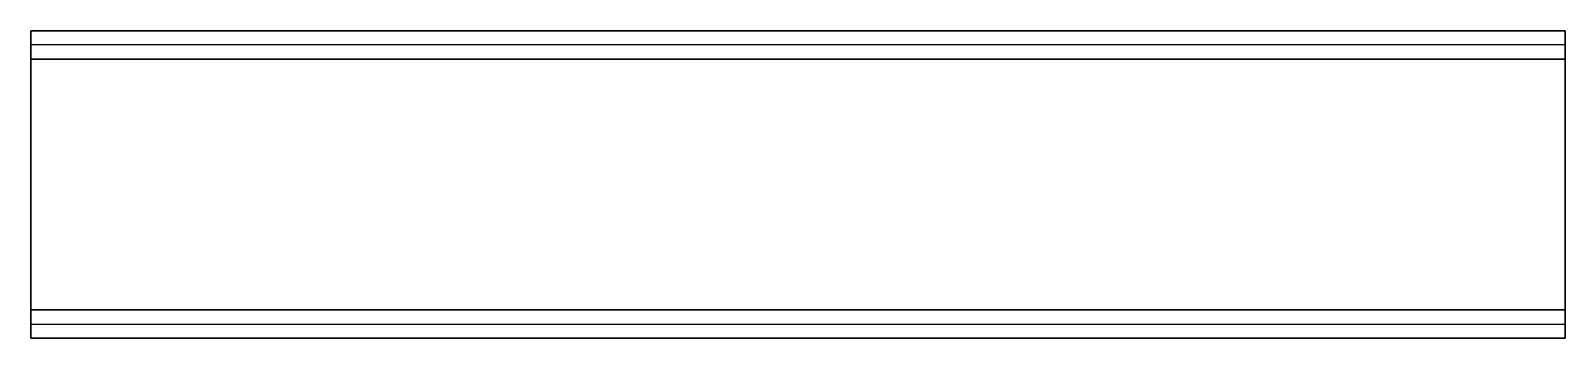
# Model space of a CAD drawing. Header units: inches. Extents: x 0 to 1500, y -300 to 0.
import ezdxf

# ---------------------------------------------------------------- set-up
doc = ezdxf.new("R2010")
doc.units = ezdxf.units.IN
doc.header["$MEASUREMENT"] = 0
doc.layers.add('Painel', color=5, linetype='Continuous')
doc.layers.add('Usinagem', color=6, linetype='Continuous')

msp = doc.modelspace()

# ---------------------------------------------------------------- linework, layer by layer
at = {"layer": 'Painel'}
for points in [[(1500, 0, 4), (1500, 0), (0, 0), (0, 0, 4)], [(0, 0, 4), (0, 0), (0, -300), (0, -300, 4)], [(0, 0), (0, -300), (1500, -300), (1500, 0)], [(1500, -286.29, 18), (1500, -13.71, 18), (0, -13.71, 18), (0, -286.29, 18)], [(0, -13.71, 18), (0, -27.71, 4), (0, -272.29, 4), (0, -286.29, 18)], [(1500, -300, 4), (1500, -300), (1500, 0), (1500, 0, 4)], [(1500, -27.71, 4), (1500, -13.71, 18), (1500, -286.29, 18), (1500, -272.29, 4)], [(1500, -300), (1500, -300, 4), (0, -300, 4), (0, -300)]]:
    msp.add_3dface(points, dxfattribs=at)
at = {"layer": 'Usinagem'}
for points in [[(1500, 0, 4), (1500, -27.71, 4), (0, -27.71, 4), (0, 0, 4)], [(0, -13.71, 18), (0, -27.71, 4), (1500, -27.71, 4), (1500, -13.71, 18)], [(1500, -272.29, 4), (1500, -300, 4), (0, -300, 4), (0, -272.29, 4)], [(0, -272.29, 4), (0, -286.29, 18), (1500, -286.29, 18), (1500, -272.29, 4)]]:
    msp.add_3dface(points, dxfattribs=at)

doc.saveas('drawing.dxf')
